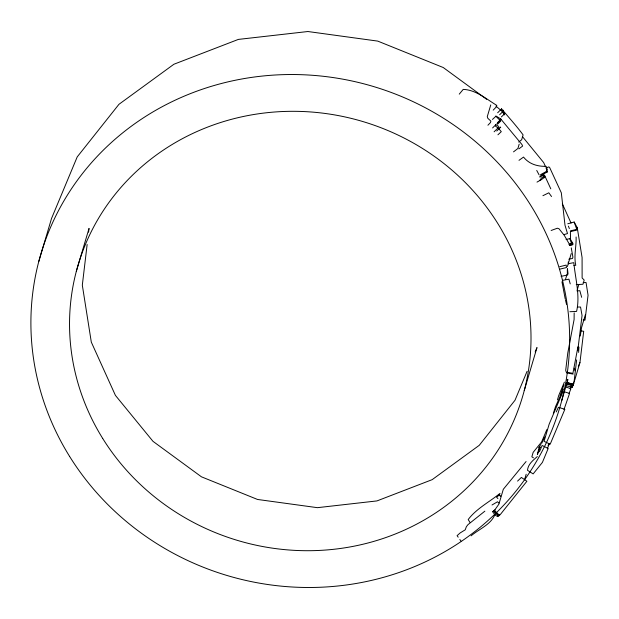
<?xml version="1.0" encoding="UTF-8"?>
<svg xmlns="http://www.w3.org/2000/svg" width="619" height="619" viewBox="0 0 619 619"><rect width="100%" height="100%" fill="white"/><g stroke="black" fill="none" stroke-linecap="round" stroke-linejoin="round"><path stroke-width="0.93" d="M570.532 238.284L570.393 231.645L576.854 230.067L576.761 229.324L574.161 222.028L567.762 223.784M567.143 381.103L567.306 379.315M87.14 244.49L82.319 285.173L91.31 342.129L115.42 395.394L152.994 441.339L201.469 476.831L257.543 499.463L317.408 507.673L376.963 500.918L432.17 479.655L479.245 445.324L515 400.269L527.094 371.284M88.594 232.195L89.043 228.403L76.299 271.432M574.13 381.366L576.637 359.894M566.424 382.496L572.908 384.376L574.85 379.764L579.949 362.548L583.702 331.304L580.8 330.84M567.329 273.242L567.329 269.458M567.406 266.541L571.213 253.604M580.282 336.055L581.589 327.513L585.326 314.893M577.744 350.749L582.053 315.458L580.545 307.055L577.496 307.001M577.953 346.826L572.892 373.342L566.253 372.127L565.696 370.27L567.785 352.923L574.099 319.536L574.169 312.912M38.804 261.458L51.547 218.43L77.213 156.909L118.956 104.309L173.916 64.237L238.361 39.407L307.891 31.523L377.776 41.109L443.243 67.525L486.65 99.311M490.759 104.905L487.277 116.643L487.842 118.314L490.89 121.131L490.472 122.554L487.934 125.224M494.109 131.801L498.063 127.932L498.45 126.261L495.834 124.682L495.417 126.106L498.063 127.932L501.289 131.646L497.924 134.81M518.699 142.06L521.647 139.801L523.094 134.896C516.625 126.036 508.725 117.409 501.583 108.851L501.181 110.213L504.702 113.734L501.367 116.929M519.186 144.165L517.91 148.467L513.515 151.872M539.544 180.299L544.465 177.583L544.906 176.082L543.892 174.86L542.229 174.883L539.791 176.276M540.519 174.705L546.252 171.54L546.956 169.157L546.167 166.356C537.222 166.534 529.083 164.035 523.527 157.079L519.001 160.329M524.247 390.597L536.99 347.569L535.156 351.963M569.387 245.557L572.157 244.869L572.691 243.066L569.998 238.586L566.06 239.483M574.161 222.028L577.248 227.66L576.761 229.324L570.308 230.918M492.67 511.735L494.736 510.714L495.092 509.514L492.67 511.735C497.645 519.349 498.96 516.153 503.069 511.07L526.885 481.265L521.368 477.435L517.569 481.102M494.96 514.459C490.975 524.649 478.936 529.09 471.074 535.845M565.526 279.308L567.074 274.109M577.156 290.156L578.796 284.601M524.579 479.655L526.181 474.247M553.316 413.422L555.576 406.49L563.491 388.972M557.456 399.82L558.779 395.363L564.366 382.163M561.743 400.57L567.979 379.509M563.979 409.569L569.565 393.421L564.041 391.695M572.095 387.393L573.937 382.828L572.095 387.393L565.689 385.459M570.13 388.887L571.809 384.693M547.343 448.705L549.03 444.512M578.332 366.394L579.949 362.548M546.863 429.563L541.648 441.865L533.168 452.35L531.845 456.814L533.47 457.843M569.062 393.498L570.942 388.662L565.418 386.929M562.756 392.113L549.169 424.123L544.07 441.332L550.175 444.21L564.853 409.321L558.408 407.302L556.249 411.898M539.466 451.684L542.143 445.471L548.171 448.489L542.414 462.385L533.152 473.906L527.481 470.293C528.069 464.118 533.083 460.335 537.3 456.567M563.979 384.647L560.048 395.881M544.712 436.968L541.625 443.475M549.231 443.374L548.171 445.626M548.241 445.278L549.084 443.606M459.259 94.142L463.213 89.391C475.879 89.817 486.418 99.102 496.817 105.416L496.399 106.816L493.211 110.136M538.398 448.001L540.898 444.419M499.579 494.782L496.57 497.235L497.924 498.574M495.424 509.066L498.922 504.09L503.317 489.273L526.08 461.534M497.413 516.416L499.332 514.59M492.469 119.428L496.105 116.078L500.725 118.941L521.933 144.529L522.606 146.084L518.884 148.87M492.585 127.947L495.834 124.682M497.661 112.759L501.583 108.851M502.001 111.466L503.324 110.174L502.922 111.528L499.626 114.755M499.409 120.233L500.725 118.941L500.284 120.426L496.987 123.653M497.691 122.461L500.995 119.243M497.459 124.264L500.763 121.045L495.687 116.132M496.74 130.996L500.74 127.166L499.672 127.235M484.855 511.162L467.964 524.664L466.378 526.692L465.225 529.81L460.11 532.967L457.093 535.652L458.192 537.184M500.748 496.368L499.378 495.045L499.99 493.382C489.474 501.986 476.483 508.532 468.188 519.542L469.983 522.413M536.998 182.11L541.888 179.348M539.807 177.142L543.892 174.86M540.813 178.349L544.906 176.082L550.802 188.834M545.989 168.283L548.457 166.937L549.548 167.285L561.317 192.803L565 225.239L567.499 233.572L563.863 234.64M542.368 174.643L547.304 171.958L546.956 169.157M542.902 195.705L548.805 192.811L551.537 196.532M492.028 504.98L497.544 501.754L498.922 503.077M551.142 230.485L557.348 228.218L559.027 228.782L564.342 235.444L569.565 244.536M568.931 244.567L571.701 243.871L572.157 244.869M569.921 243.754L572.691 243.066L573.078 244.312L569.387 245.201M559.715 266.681L566.168 265.087L566.501 267.547L560.033 269.087M568.784 259.237L572.505 258.456L572.908 257.094L571.26 247.879M561.093 276.353L567.615 274.991L568.025 273.598L567.422 268.375M568.196 263.717L573.813 262.665C575.322 278.666 580.297 295.627 576.575 311.427L569.875 311.713M562.369 280.399L568.923 279.169L570.231 283.897M573.875 265.582L575.763 265.272C573.681 255.624 576.459 246.648 576.111 237M576.97 290.884L579.841 290.698L581.667 297.329M576.258 284.632L582.951 284.253L584.189 280.067L582.123 277.977L582.084 257.535L577.248 227.66M583.183 282.62L586.054 282.519L588.05 295.224L585.11 319.551L584.986 320.155L583.075 319.961M566.486 372.831L573.117 374.108M573.519 384.244L567.004 382.48L566.323 384.028L572.83 385.83M566.385 383.525L572.892 385.351M546.252 171.54L547.304 171.958M495.958 106.128L501.05 110.453M494.736 510.714L499.525 515.348M493.947 511.248L498.728 515.898M498.612 494.465L499.982 495.796M493.467 510.814L498.225 515.48M542.229 174.883L544.465 177.583M502.272 111.946L504.709 114.925M522.374 136.528L543.691 162.604L545.672 166.983M459.84 539.482L460.938 541.014M539.064 174.813L536.735 170.457M578.603 352.412L578.951 347.151M562.323 203.767L571.043 223.033M574.958 370.812L574.254 368.15M571.701 243.871L569.72 238.477M568.397 226.113L569.372 228.581M565.441 299.944L566.532 304.362M565.248 299.07L561.959 281.784M568.188 262.038L568.505 263.818M538.607 449.464L537.385 454.539L540.155 446.918L538.607 449.464M69.591 456.396A270.58 255.214 16.5 0 0 536.069 462.091A270.58 255.214 16.5 0 0 295.147 74.543A270.58 255.214 16.5 0 0 69.591 456.396M102.677 438.414A231.777 218.615 16.5 0 0 502.257 443.297A231.777 218.615 16.5 0 0 295.882 111.327A231.777 218.615 16.5 0 0 102.677 438.414"/></g></svg>
